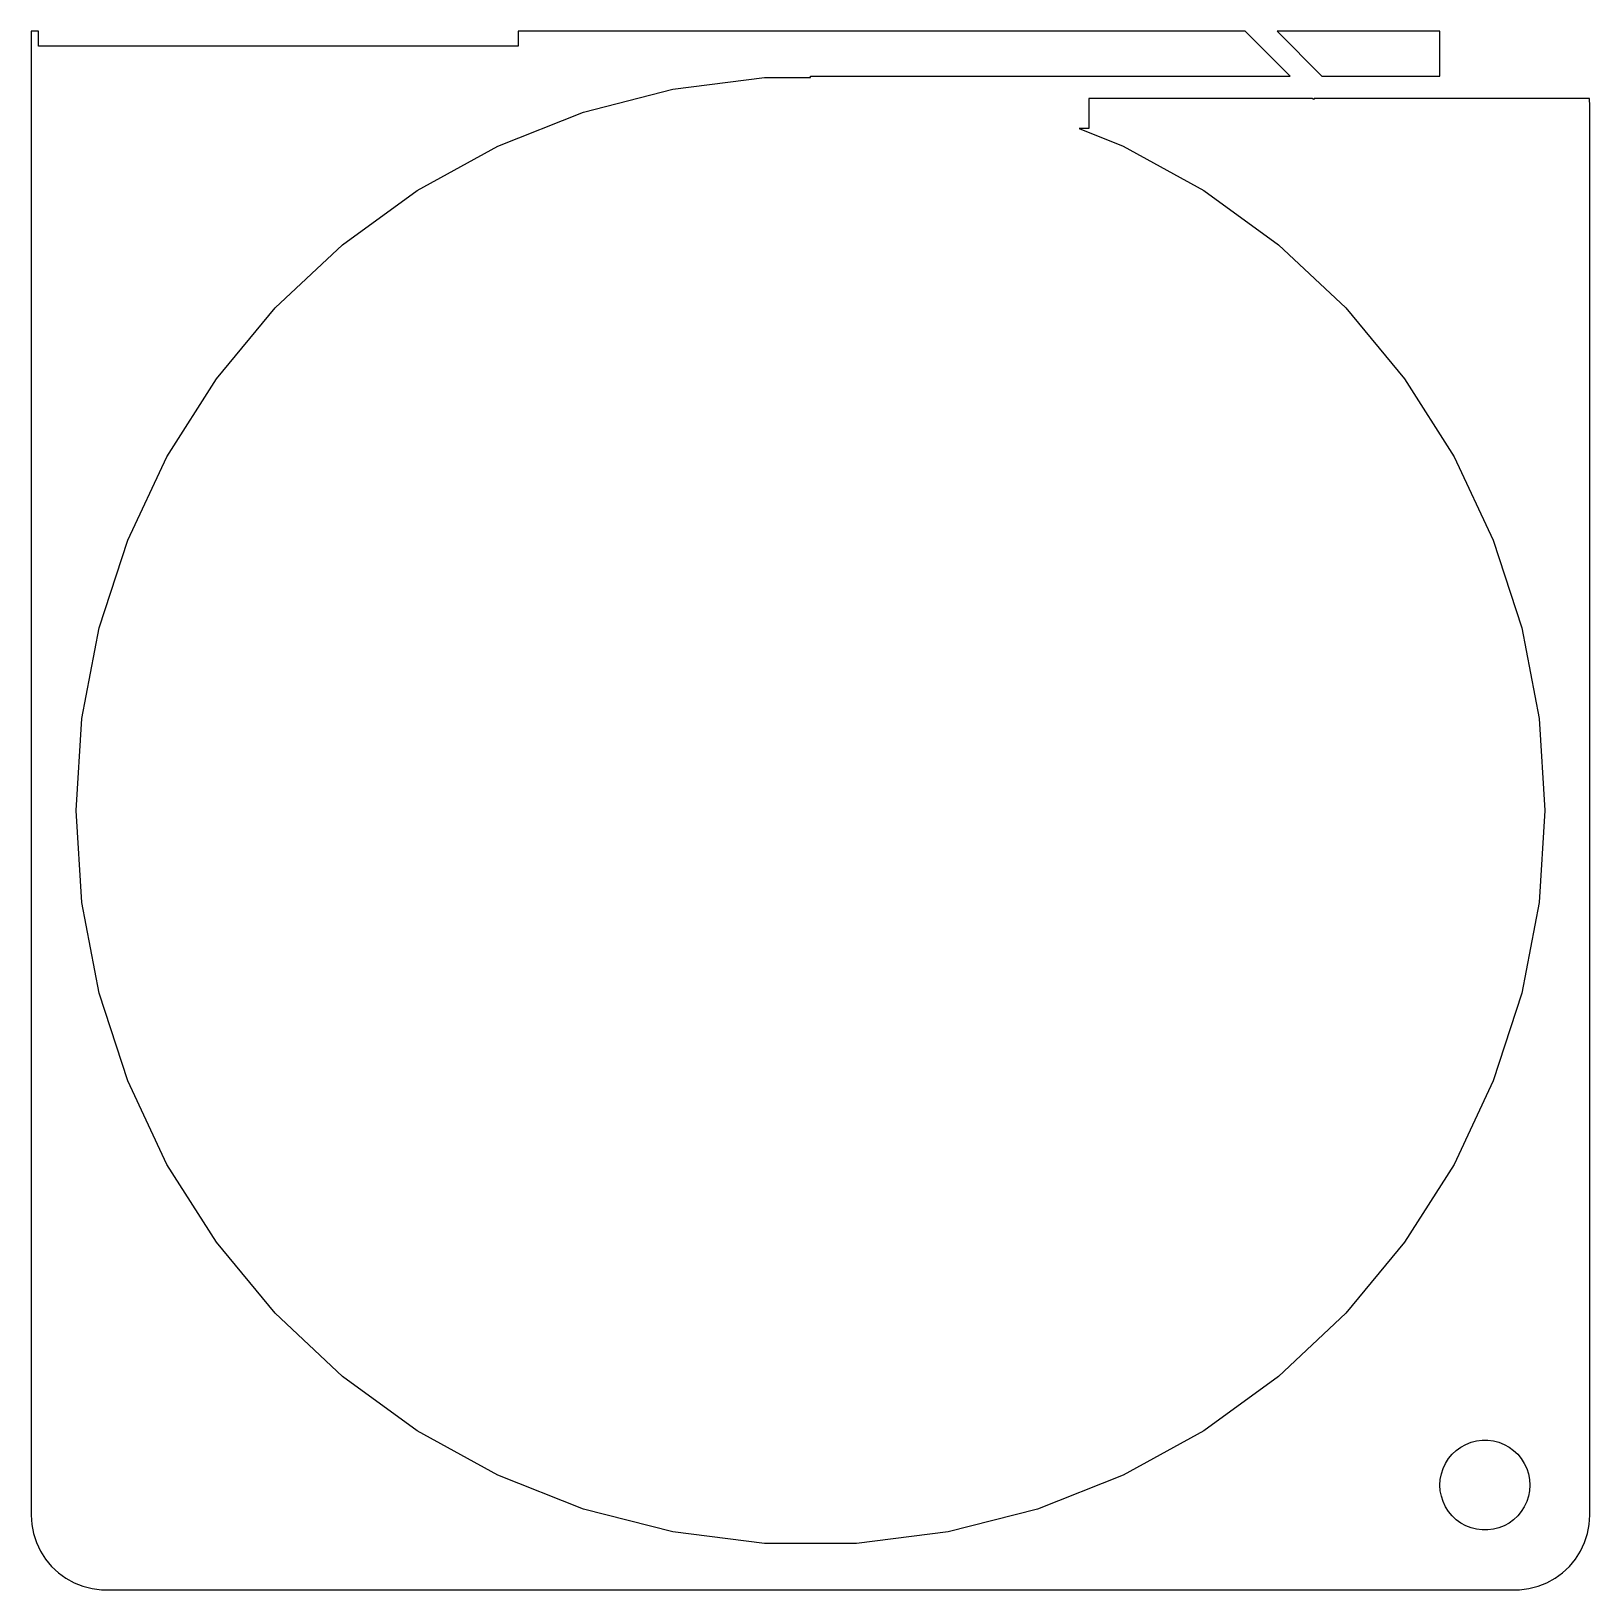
# Model space of a CAD drawing. Header units: metres. Extents: x -52 to 52, y 176 to 280.
import ezdxf

# ---------------------------------------------------------------- set-up
doc = ezdxf.new("R2010")
doc.units = ezdxf.units.M

msp = doc.modelspace()

# ---------------------------------------------------------------- linework, layer by layer
for p, q in [((-51.5, 280), (-52, 280)), ((-52, 280), (-52, 181)), ((-51.5, 279), (-51.5, 280)), ((29.0099, 279.99), (-19.5, 279.99)), ((-19.5, 279.99), (-19.5, 279)), ((32, 277), (29.0099, 279.99)), ((42, 279.99), (31.1312, 279.99)), ((31.1312, 279.99), (34.1213, 277)), ((42, 277), (42, 279.99)), ((-19.5, 279), (-51.5, 279)), ((-9.18167, 276.132), (-3.07672, 276.903)), ((-3.07672, 276.903), (0, 276.903)), ((0, 276.903), (0, 277)), ((0, 277), (32, 277)), ((34.1213, 277), (42, 277)), ((-15.1418, 274.602), (-9.18167, 276.132)), ((-20.8632, 272.337), (-15.1418, 274.602)), ((33.5, 275.5), (18.561, 275.5)), ((18.561, 275.5), (18.561, 273.5)), ((33.5533, 275.447), (33.5, 275.5)), ((33.6066, 275.5), (33.5533, 275.447)), ((51.9685, 275.5), (33.6066, 275.5)), ((52, 275), (51.9685, 275.5)), ((52, 181), (52, 275)), ((18.561, 273.5), (17.9246, 273.5)), ((17.9246, 273.5), (20.8632, 272.337)), ((-26.2555, 269.372), (-20.8632, 272.337)), ((20.8632, 272.337), (26.2555, 269.372)), ((-31.2338, 265.755), (-26.2555, 269.372)), ((26.2555, 269.372), (31.2338, 265.755)), ((-35.7195, 261.543), (-31.2338, 265.755)), ((31.2338, 265.755), (35.7195, 261.543)), ((-39.6418, 256.801), (-35.7195, 261.543)), ((35.7195, 261.543), (39.6418, 256.801)), ((-42.939, 251.606), (-39.6418, 256.801)), ((39.6418, 256.801), (42.939, 251.606)), ((-45.559, 246.038), (-42.939, 251.606)), ((42.939, 251.606), (45.559, 246.038)), ((-47.4606, 240.186), (-45.559, 246.038)), ((45.559, 246.038), (47.4606, 240.186)), ((-48.6136, 234.141), (-47.4606, 240.186)), ((47.4606, 240.186), (48.6136, 234.141)), ((-49, 228), (-48.6136, 234.141)), ((48.6136, 234.141), (49, 228)), ((-48.6136, 221.859), (-49, 228)), ((49, 228), (48.6136, 221.859)), ((-47.4606, 215.814), (-48.6136, 221.859)), ((48.6136, 221.859), (47.4606, 215.814)), ((-45.559, 209.962), (-47.4606, 215.814)), ((47.4606, 215.814), (45.559, 209.962)), ((-42.939, 204.394), (-45.559, 209.962)), ((45.559, 209.962), (42.939, 204.394)), ((-39.6418, 199.199), (-42.939, 204.394)), ((42.939, 204.394), (39.6418, 199.199)), ((-35.7195, 194.457), (-39.6418, 199.199)), ((39.6418, 199.199), (35.7195, 194.457)), ((-31.2338, 190.245), (-35.7195, 194.457)), ((35.7195, 194.457), (31.2338, 190.245)), ((-26.2555, 186.628), (-31.2338, 190.245)), ((31.2338, 190.245), (26.2555, 186.628)), ((-20.8632, 183.663), (-26.2555, 186.628)), ((26.2555, 186.628), (20.8632, 183.663)), ((42.8131, 185.054), (43.0877, 185.312)), ((43.0877, 185.312), (43.3925, 185.533)), ((43.3925, 185.533), (43.7227, 185.714)), ((43.7227, 185.714), (44.0729, 185.853)), ((44.0729, 185.853), (44.4379, 185.947)), ((44.4379, 185.947), (44.8116, 185.994)), ((44.8116, 185.994), (45.1884, 185.994)), ((45.1884, 185.994), (45.5621, 185.947)), ((45.5621, 185.947), (45.927, 185.853)), ((45.927, 185.853), (46.2773, 185.714)), ((46.2773, 185.714), (46.6075, 185.533)), ((46.6075, 185.533), (46.9123, 185.312)), ((46.9123, 185.312), (47.1869, 185.054)), ((42.0942, 183.746), (42.2107, 184.104)), ((42.2107, 184.104), (42.3711, 184.445)), ((42.3711, 184.445), (42.5729, 184.763)), ((42.5729, 184.763), (42.8131, 185.054)), ((47.1869, 185.054), (47.427, 184.763)), ((47.427, 184.763), (47.6289, 184.445)), ((47.6289, 184.445), (47.7893, 184.104)), ((47.7893, 184.104), (47.9057, 183.746)), ((-15.1418, 181.398), (-20.8632, 183.663)), ((20.8632, 183.663), (15.1418, 181.398)), ((42, 183), (42.0237, 183.376)), ((42.0237, 183.376), (42.0942, 183.746)), ((47.9057, 183.746), (47.9763, 183.376)), ((47.9763, 183.376), (48, 183)), ((42.0237, 182.624), (42, 183)), ((42.0942, 182.254), (42.0237, 182.624)), ((42.2107, 181.896), (42.0942, 182.254)), ((47.9057, 182.254), (47.7893, 181.896)), ((47.9763, 182.624), (47.9057, 182.254)), ((48, 183), (47.9763, 182.624)), ((-52, 181), (-51.9606, 180.373)), ((-9.18167, 179.868), (-15.1418, 181.398)), ((15.1418, 181.398), (9.18167, 179.868)), ((42.3711, 181.555), (42.2107, 181.896)), ((42.5729, 181.237), (42.3711, 181.555)), ((42.8131, 180.946), (42.5729, 181.237)), ((47.427, 181.237), (47.1869, 180.946)), ((47.6289, 181.555), (47.427, 181.237)), ((47.7893, 181.896), (47.6289, 181.555)), ((51.9606, 180.373), (52, 181)), ((-51.9606, 180.373), (-51.8429, 179.757)), ((43.0877, 180.688), (42.8131, 180.946)), ((43.3925, 180.467), (43.0877, 180.688)), ((43.7227, 180.286), (43.3925, 180.467)), ((44.0729, 180.147), (43.7227, 180.286)), ((44.4379, 180.053), (44.0729, 180.147)), ((44.8116, 180.006), (44.4379, 180.053)), ((45.1884, 180.006), (44.8116, 180.006)), ((45.5621, 180.053), (45.1884, 180.006)), ((45.927, 180.147), (45.5621, 180.053)), ((46.2773, 180.286), (45.927, 180.147)), ((46.6075, 180.467), (46.2773, 180.286)), ((46.9123, 180.688), (46.6075, 180.467)), ((47.1869, 180.946), (46.9123, 180.688)), ((51.8429, 179.757), (51.9606, 180.373)), ((-51.8429, 179.757), (-51.6489, 179.159)), ((-51.6489, 179.159), (-51.3815, 178.591)), ((-3.07672, 179.097), (-9.18167, 179.868)), ((3.07672, 179.097), (-3.07672, 179.097)), ((9.18167, 179.868), (3.07672, 179.097)), ((51.3815, 178.591), (51.6489, 179.159)), ((51.6489, 179.159), (51.8429, 179.757)), ((-51.3815, 178.591), (-51.0451, 178.061)), ((-51.0451, 178.061), (-50.6448, 177.577)), ((50.6448, 177.577), (51.0451, 178.061)), ((51.0451, 178.061), (51.3815, 178.591)), ((-50.6448, 177.577), (-50.1871, 177.147)), ((-50.1871, 177.147), (-49.6791, 176.778)), ((49.6791, 176.778), (50.1871, 177.147)), ((50.1871, 177.147), (50.6448, 177.577)), ((-49.6791, 176.778), (-49.1289, 176.476)), ((-49.1289, 176.476), (-48.5451, 176.245)), ((-48.5451, 176.245), (-47.9369, 176.089)), ((-47.9369, 176.089), (-47.3139, 176.01)), ((-47.3139, 176.01), (47.3139, 176.01)), ((47.3139, 176.01), (47.9369, 176.089)), ((47.9369, 176.089), (48.5451, 176.245)), ((48.5451, 176.245), (49.1289, 176.476)), ((49.1289, 176.476), (49.6791, 176.778))]:
    msp.add_line(p, q)

doc.saveas('drawing.dxf')
